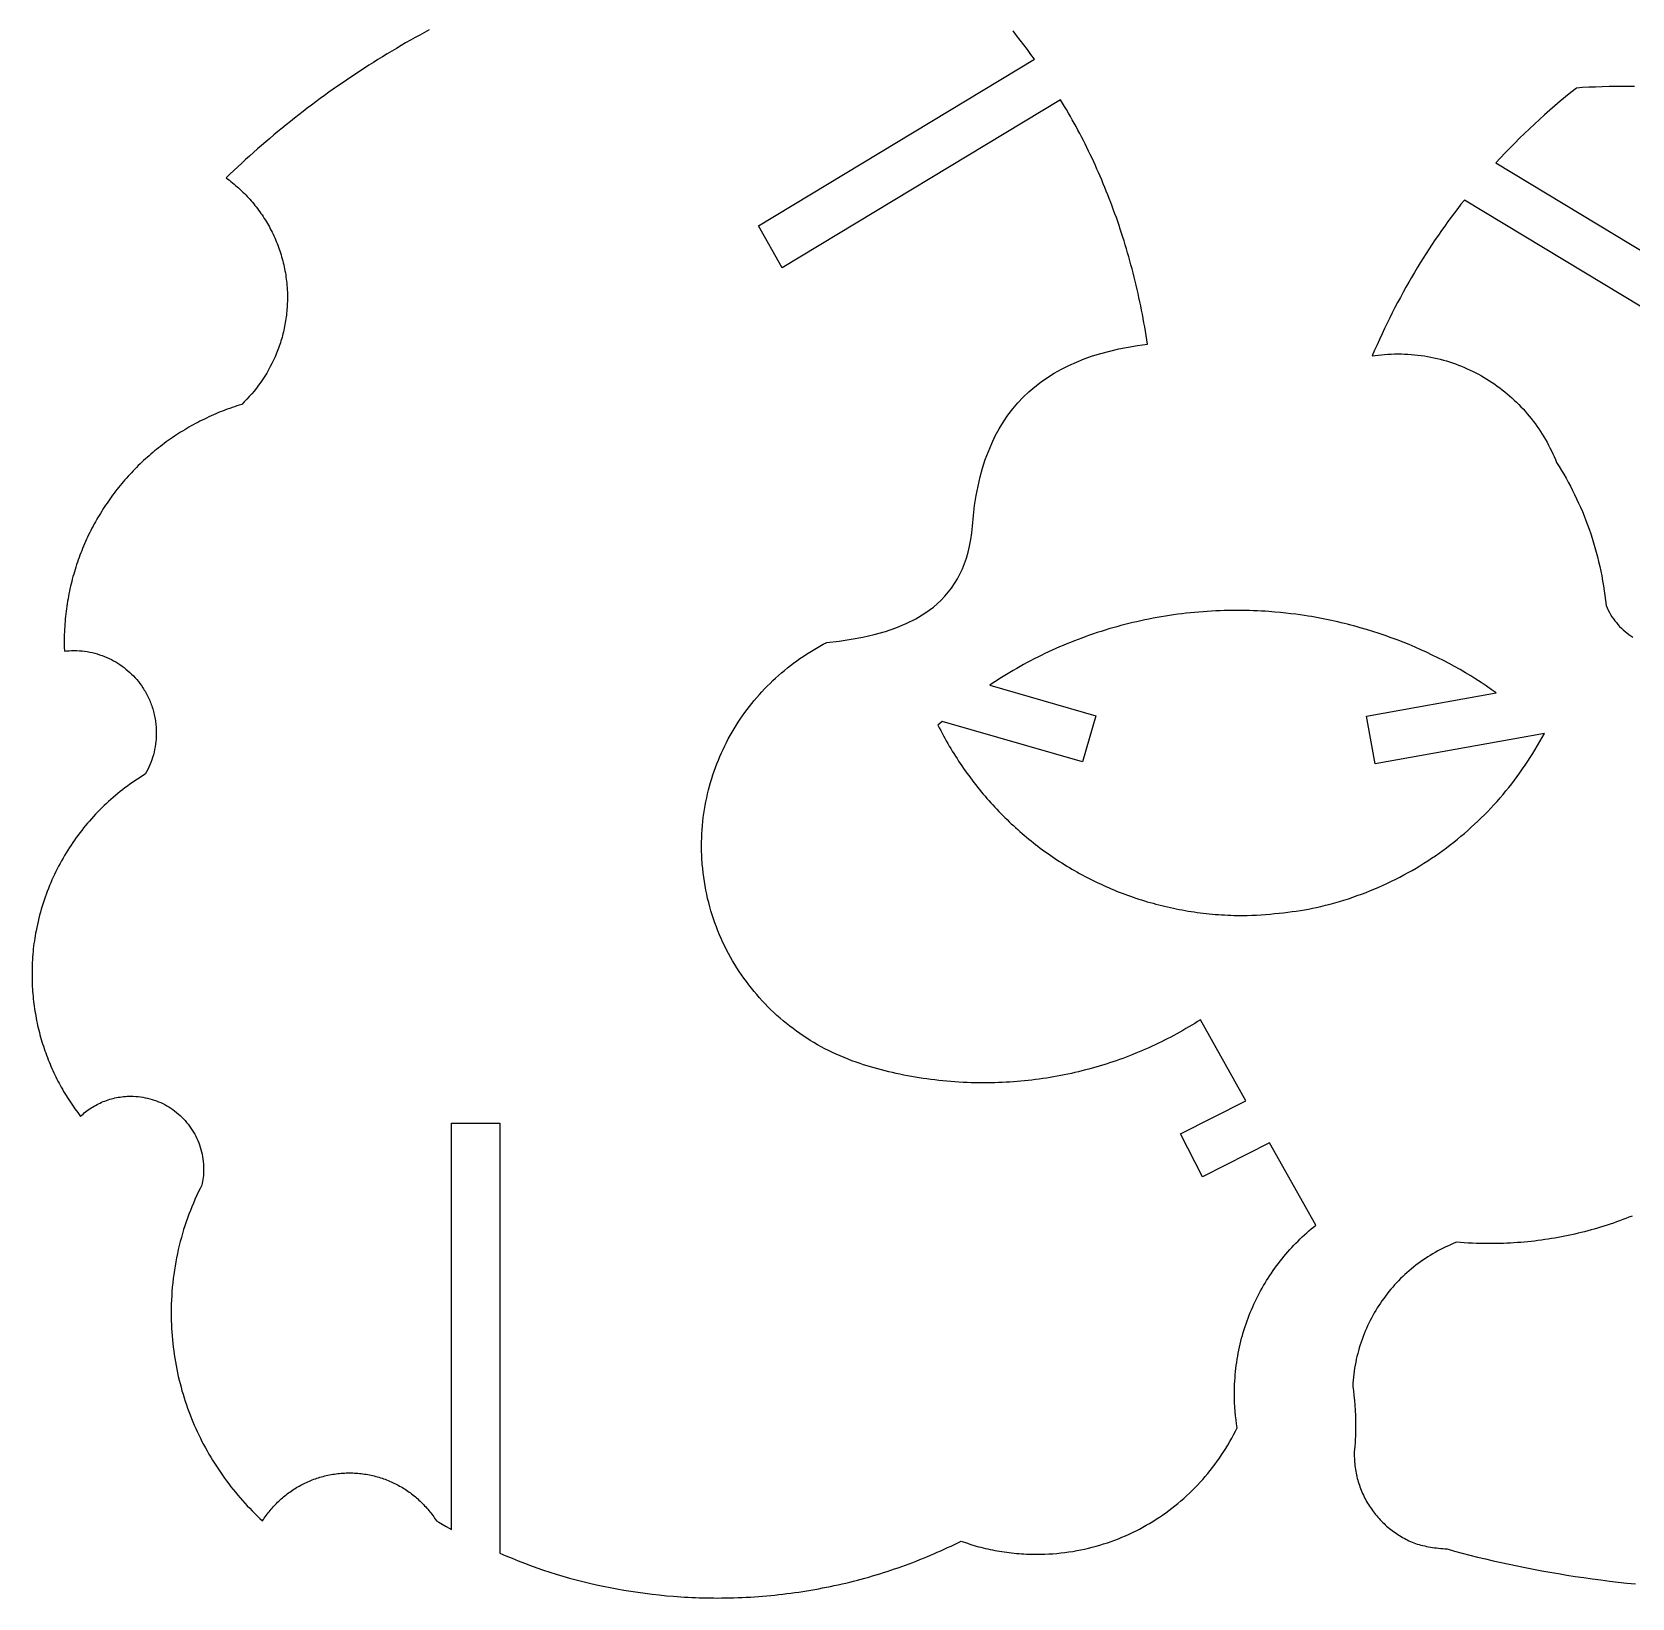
# Model space of a CAD drawing. Extents: x 296 to 476, y 465 to 753.
# Drawn here: x 295.6 to 346.6, y 596.6 to 646.5 of the extents above; entities that cross this region are included whole.
import ezdxf

# ---------------------------------------------------------------- set-up
doc = ezdxf.new("R2010")
doc.units = 0
doc.layers.add('Default_Layer', color=1, linetype='CONTINUOUS')

msp = doc.modelspace()

# ---------------------------------------------------------------- linework, layer by layer
at = {"layer": 'Default_Layer'}
for points in [[(308.296, 646.546), (308.145, 646.465), (307.994, 646.382), (307.844, 646.299), (307.694, 646.215), (307.545, 646.129), (307.397, 646.044), (307.249, 645.957), (307.101, 645.869), (306.955, 645.781), (306.808, 645.691), (306.663, 645.601), (306.517, 645.51), (306.373, 645.419), (306.229, 645.326), (306.085, 645.233), (305.943, 645.138), (305.8, 645.043), (305.659, 644.947), (305.518, 644.851), (305.377, 644.753), (305.238, 644.655), (305.098, 644.556), (304.96, 644.456), (304.822, 644.355), (304.684, 644.254), (304.548, 644.152), (304.412, 644.049), (304.276, 643.945), (304.141, 643.84), (304.007, 643.735), (303.873, 643.629), (303.741, 643.522), (303.608, 643.414), (303.477, 643.306), (303.346, 643.197), (303.215, 643.087), (303.086, 642.977), (302.957, 642.865), (302.828, 642.753), (302.701, 642.64), (302.573, 642.527), (302.447, 642.412), (302.321, 642.297), (302.196, 642.182), (302.072, 642.065), (301.949, 641.948), (301.826, 641.83), (301.877, 641.792), (301.928, 641.754), (301.978, 641.714), (302.028, 641.675), (302.078, 641.634), (302.126, 641.593), (302.174, 641.551), (302.222, 641.509), (302.269, 641.466), (302.315, 641.423), (302.361, 641.378), (302.406, 641.334), (302.451, 641.288), (302.494, 641.242), (302.538, 641.196), (302.58, 641.149), (302.622, 641.101), (302.664, 641.053), (302.705, 641.004), (302.745, 640.955), (302.784, 640.905), (302.823, 640.855), (302.861, 640.804), (302.898, 640.753), (302.935, 640.701), (302.971, 640.649), (303.006, 640.596), (303.041, 640.542), (303.075, 640.488), (303.108, 640.434), (303.141, 640.379), (303.172, 640.324), (303.203, 640.268), (303.234, 640.212), (303.263, 640.155), (303.292, 640.098), (303.32, 640.04), (303.347, 639.982), (303.374, 639.924), (303.4, 639.865), (303.424, 639.806), (303.449, 639.746), (303.472, 639.686), (303.494, 639.625), (303.516, 639.564), (303.537, 639.503), (303.557, 639.441), (303.577, 639.379), (303.595, 639.317), (303.613, 639.254), (303.629, 639.191), (303.645, 639.127), (303.66, 639.063), (303.674, 638.999), (303.688, 638.935), (303.7, 638.87), (303.712, 638.804), (303.723, 638.739), (303.732, 638.673), (303.741, 638.607), (303.749, 638.54), (303.756, 638.473), (303.762, 638.406), (303.768, 638.339), (303.772, 638.264), (303.776, 638.184), (303.778, 638.102), (303.779, 638.017), (303.778, 637.955), (303.777, 637.892), (303.775, 637.83), (303.772, 637.768), (303.769, 637.706), (303.764, 637.645), (303.759, 637.583), (303.753, 637.522), (303.746, 637.461), (303.739, 637.401), (303.73, 637.34), (303.721, 637.28), (303.711, 637.22), (303.701, 637.16), (303.689, 637.101), (303.677, 637.042), (303.665, 636.983), (303.651, 636.924), (303.637, 636.866), (303.622, 636.808), (303.606, 636.75), (303.59, 636.693), (303.572, 636.636), (303.555, 636.579), (303.536, 636.523), (303.517, 636.466), (303.497, 636.411), (303.476, 636.355), (303.455, 636.3), (303.433, 636.245), (303.387, 636.136), (303.338, 636.029), (303.287, 635.923), (303.234, 635.819), (303.177, 635.716), (303.119, 635.615), (303.057, 635.515), (302.994, 635.417), (302.928, 635.32), (302.86, 635.226), (302.789, 635.133), (302.717, 635.042), (302.642, 634.953), (302.565, 634.865), (302.486, 634.78), (302.404, 634.697), (302.321, 634.615), (302.244, 634.591), (302.167, 634.567), (302.091, 634.542), (302.015, 634.516), (301.939, 634.489), (301.864, 634.462), (301.789, 634.433), (301.714, 634.405), (301.64, 634.375), (301.566, 634.345), (301.493, 634.314), (301.42, 634.282), (301.347, 634.25), (301.275, 634.217), (301.203, 634.183), (301.132, 634.149), (301.061, 634.114), (300.99, 634.078), (300.92, 634.042), (300.85, 634.005), (300.781, 633.967), (300.712, 633.929), (300.643, 633.89), (300.575, 633.85), (300.508, 633.81), (300.441, 633.769), (300.374, 633.728), (300.308, 633.686), (300.242, 633.643), (300.176, 633.6), (300.112, 633.556), (300.047, 633.511), (299.983, 633.466), (299.92, 633.42), (299.857, 633.374), (299.794, 633.327), (299.732, 633.279), (299.671, 633.231), (299.61, 633.182), (299.549, 633.133), (299.489, 633.083), (299.43, 633.033), (299.371, 632.982), (299.312, 632.93), (299.254, 632.878), (299.197, 632.826), (299.14, 632.772), (299.084, 632.719), (299.028, 632.665), (298.973, 632.61), (298.918, 632.554), (298.864, 632.499), (298.81, 632.442), (298.757, 632.385), (298.705, 632.328), (298.653, 632.27), (298.601, 632.212), (298.55, 632.153), (298.5, 632.093), (298.451, 632.034), (298.402, 631.973), (298.353, 631.912), (298.305, 631.851), (298.258, 631.789), (298.211, 631.727), (298.165, 631.664), (298.12, 631.601), (298.075, 631.537), (298.031, 631.473), (297.987, 631.409), (297.944, 631.344), (297.902, 631.278), (297.861, 631.213), (297.819, 631.146), (297.779, 631.08), (297.739, 631.012), (297.7, 630.945), (297.662, 630.877), (297.624, 630.809), (297.587, 630.74), (297.551, 630.671), (297.515, 630.601), (297.48, 630.531), (297.445, 630.461), (297.412, 630.39), (297.379, 630.319), (297.346, 630.247), (297.315, 630.175), (297.284, 630.103), (297.253, 630.03), (297.224, 629.957), (297.195, 629.884), (297.167, 629.81), (297.14, 629.736), (297.113, 629.662), (297.087, 629.587), (297.062, 629.512), (297.037, 629.437), (297.014, 629.361), (296.991, 629.285), (296.969, 629.209), (296.947, 629.132), (296.926, 629.055), (296.906, 628.978), (296.887, 628.9), (296.869, 628.822), (296.851, 628.744), (296.834, 628.665), (296.818, 628.587), (296.803, 628.508), (296.789, 628.428), (296.775, 628.349), (296.762, 628.269), (296.75, 628.189), (296.739, 628.108), (296.728, 628.028), (296.718, 627.947), (296.71, 627.866), (296.702, 627.784), (296.694, 627.703), (296.688, 627.621), (296.683, 627.539), (296.678, 627.456), (296.674, 627.374), (296.671, 627.291), (296.669, 627.208), (296.668, 627.125), (296.667, 627.042), (296.668, 626.893), (296.672, 626.756), (296.744, 626.764), (296.821, 626.77), (296.9, 626.773), (296.981, 626.775), (297.067, 626.773), (297.151, 626.769), (297.235, 626.763), (297.318, 626.753), (297.4, 626.741), (297.481, 626.727), (297.562, 626.71), (297.641, 626.691), (297.72, 626.669), (297.797, 626.645), (297.874, 626.619), (297.949, 626.59), (298.024, 626.559), (298.097, 626.526), (298.169, 626.49), (298.24, 626.453), (298.309, 626.413), (298.377, 626.371), (298.444, 626.328), (298.509, 626.282), (298.573, 626.235), (298.636, 626.185), (298.697, 626.134), (298.756, 626.081), (298.814, 626.026), (298.87, 625.969), (298.925, 625.91), (298.978, 625.85), (299.029, 625.789), (299.078, 625.725), (299.125, 625.661), (299.171, 625.594), (299.196, 625.556), (299.22, 625.517), (299.244, 625.478), (299.267, 625.438), (299.289, 625.398), (299.311, 625.357), (299.332, 625.315), (299.352, 625.274), (299.372, 625.231), (299.391, 625.188), (299.409, 625.145), (299.426, 625.102), (299.443, 625.058), (299.459, 625.013), (299.474, 624.968), (299.488, 624.923), (299.501, 624.877), (299.514, 624.831), (299.526, 624.785), (299.537, 624.738), (299.547, 624.691), (299.557, 624.644), (299.565, 624.596), (299.573, 624.548), (299.58, 624.5), (299.586, 624.451), (299.591, 624.402), (299.595, 624.353), (299.598, 624.304), (299.6, 624.254), (299.602, 624.204), (299.602, 624.154), (299.602, 624.109), (299.601, 624.064), (299.599, 624.019), (299.596, 623.974), (299.593, 623.929), (299.589, 623.885), (299.578, 623.797), (299.565, 623.711), (299.549, 623.625), (299.53, 623.54), (299.509, 623.457), (299.485, 623.374), (299.458, 623.294), (299.429, 623.214), (299.398, 623.136), (299.364, 623.059), (299.328, 622.985), (299.29, 622.911), (299.249, 622.84), (299.166, 622.788), (299.083, 622.736), (299.001, 622.683), (298.92, 622.629), (298.84, 622.573), (298.76, 622.517), (298.681, 622.46), (298.603, 622.402), (298.526, 622.343), (298.45, 622.283), (298.374, 622.222), (298.3, 622.16), (298.226, 622.097), (298.153, 622.033), (298.081, 621.968), (298.01, 621.903), (297.939, 621.837), (297.87, 621.769), (297.801, 621.701), (297.733, 621.632), (297.667, 621.562), (297.601, 621.491), (297.536, 621.42), (297.472, 621.347), (297.409, 621.274), (297.347, 621.2), (297.286, 621.125), (297.225, 621.05), (297.166, 620.973), (297.108, 620.896), (297.051, 620.818), (296.995, 620.739), (296.939, 620.659), (296.885, 620.579), (296.832, 620.498), (296.78, 620.416), (296.729, 620.333), (296.679, 620.25), (296.63, 620.166), (296.582, 620.081), (296.535, 619.996), (296.489, 619.91), (296.444, 619.823), (296.401, 619.735), (296.358, 619.647), (296.317, 619.558), (296.276, 619.469), (296.237, 619.379), (296.199, 619.288), (296.162, 619.196), (296.127, 619.104), (296.092, 619.011), (296.059, 618.918), (296.026, 618.824), (295.995, 618.73), (295.966, 618.634), (295.937, 618.539), (295.909, 618.442), (295.883, 618.346), (295.858, 618.248), (295.835, 618.15), (295.812, 618.052), (295.791, 617.953), (295.771, 617.853), (295.756, 617.774), (295.742, 617.695), (295.728, 617.613), (295.716, 617.531), (295.704, 617.448), (295.694, 617.363), (295.684, 617.277), (295.675, 617.191), (295.668, 617.103), (295.661, 617.015), (295.655, 616.926), (295.65, 616.837), (295.646, 616.747), (295.644, 616.656), (295.642, 616.565), (295.642, 616.474), (295.642, 616.394), (295.643, 616.314), (295.645, 616.234), (295.648, 616.154), (295.652, 616.075), (295.657, 615.995), (295.662, 615.916), (295.668, 615.838), (295.676, 615.759), (295.683, 615.681), (295.692, 615.603), (295.702, 615.525), (295.712, 615.448), (295.723, 615.37), (295.735, 615.293), (295.748, 615.216), (295.761, 615.14), (295.775, 615.064), (295.79, 614.988), (295.806, 614.912), (295.822, 614.837), (295.84, 614.762), (295.858, 614.687), (295.876, 614.613), (295.896, 614.539), (295.916, 614.465), (295.937, 614.391), (295.959, 614.318), (295.981, 614.245), (296.004, 614.173), (296.028, 614.101), (296.053, 614.029), (296.078, 613.958), (296.104, 613.886), (296.131, 613.816), (296.158, 613.745), (296.186, 613.675), (296.215, 613.606), (296.245, 613.536), (296.275, 613.467), (296.305, 613.399), (296.337, 613.331), (296.369, 613.263), (296.402, 613.196), (296.435, 613.129), (296.469, 613.062), (296.504, 612.996), (296.539, 612.931), (296.575, 612.865), (296.612, 612.801), (296.649, 612.736), (296.687, 612.672), (296.725, 612.609), (296.764, 612.546), (296.804, 612.483), (296.844, 612.421), (296.885, 612.359), (296.927, 612.298), (297.011, 612.177), (297.098, 612.058), (297.188, 611.94), (297.227, 611.977), (297.267, 612.013), (297.308, 612.048), (297.35, 612.082), (297.393, 612.115), (297.436, 612.147), (297.481, 612.178), (297.526, 612.208), (297.571, 612.237), (297.618, 612.264), (297.665, 612.291), (297.713, 612.317), (297.761, 612.342), (297.811, 612.365), (297.86, 612.388), (297.911, 612.409), (297.962, 612.429), (298.014, 612.448), (298.066, 612.466), (298.119, 612.483), (298.172, 612.498), (298.226, 612.512), (298.28, 612.525), (298.335, 612.536), (298.39, 612.547), (298.446, 612.556), (298.502, 612.563), (298.558, 612.569), (298.615, 612.574), (298.673, 612.578), (298.73, 612.58), (298.788, 612.581), (298.867, 612.579), (298.945, 612.575), (299.022, 612.569), (299.098, 612.56), (299.174, 612.549), (299.249, 612.535), (299.322, 612.519), (299.395, 612.501), (299.466, 612.48), (299.537, 612.458), (299.606, 612.433), (299.674, 612.406), (299.741, 612.377), (299.806, 612.346), (299.87, 612.314), (299.933, 612.279), (299.998, 612.24), (300.062, 612.199), (300.125, 612.156), (300.186, 612.111), (300.246, 612.064), (300.304, 612.015), (300.36, 611.965), (300.415, 611.913), (300.468, 611.859), (300.519, 611.804), (300.568, 611.747), (300.616, 611.688), (300.661, 611.628), (300.705, 611.567), (300.747, 611.504), (300.786, 611.44), (300.824, 611.374), (300.859, 611.307), (300.893, 611.239), (300.924, 611.17), (300.952, 611.099), (300.979, 611.028), (301.003, 610.955), (301.025, 610.881), (301.044, 610.807), (301.061, 610.731), (301.076, 610.654), (301.088, 610.577), (301.097, 610.499), (301.104, 610.42), (301.108, 610.34), (301.109, 610.26), (301.108, 610.192), (301.105, 610.125), (301.101, 610.059), (301.094, 609.995), (301.086, 609.931), (301.077, 609.869), (301.065, 609.809), (301.053, 609.75), (300.996, 609.638), (300.94, 609.525), (300.886, 609.411), (300.834, 609.296), (300.783, 609.179), (300.734, 609.061), (300.686, 608.943), (300.64, 608.823), (300.595, 608.701), (300.553, 608.579), (300.512, 608.456), (300.472, 608.332), (300.435, 608.207), (300.399, 608.081), (300.365, 607.954), (300.333, 607.826), (300.302, 607.697), (300.274, 607.567), (300.247, 607.437), (300.222, 607.305), (300.199, 607.173), (300.178, 607.04), (300.158, 606.907), (300.141, 606.773), (300.126, 606.638), (300.112, 606.502), (300.101, 606.366), (300.092, 606.229), (300.084, 606.091), (300.079, 605.953), (300.076, 605.814), (300.075, 605.675), (300.076, 605.553), (300.078, 605.431), (300.082, 605.309), (300.088, 605.188), (300.095, 605.067), (300.104, 604.947), (300.114, 604.827), (300.126, 604.707), (300.14, 604.588), (300.155, 604.47), (300.172, 604.352), (300.19, 604.234), (300.21, 604.117), (300.231, 604), (300.253, 603.884), (300.278, 603.769), (300.303, 603.654), (300.33, 603.54), (300.359, 603.426), (300.389, 603.313), (300.42, 603.2), (300.453, 603.088), (300.488, 602.976), (300.523, 602.866), (300.56, 602.755), (300.599, 602.646), (300.639, 602.537), (300.68, 602.429), (300.722, 602.321), (300.766, 602.214), (300.812, 602.108), (300.858, 602.003), (300.906, 601.898), (300.955, 601.794), (301.006, 601.69), (301.057, 601.588), (301.11, 601.486), (301.165, 601.385), (301.22, 601.284), (301.277, 601.185), (301.335, 601.086), (301.394, 600.988), (301.455, 600.891), (301.516, 600.795), (301.579, 600.699), (301.643, 600.605), (301.708, 600.511), (301.775, 600.418), (301.842, 600.326), (301.911, 600.235), (301.98, 600.144), (302.051, 600.055), (302.123, 599.967), (302.196, 599.879), (302.271, 599.792), (302.346, 599.707), (302.422, 599.622), (302.499, 599.538), (302.578, 599.456), (302.657, 599.374), (302.738, 599.293), (302.819, 599.213), (302.902, 599.135), (302.985, 599.057), (303.013, 599.1), (303.042, 599.142), (303.071, 599.184), (303.101, 599.226), (303.131, 599.267), (303.162, 599.308), (303.194, 599.348), (303.226, 599.387), (303.259, 599.426), (303.292, 599.465), (303.326, 599.503), (303.361, 599.54), (303.396, 599.577), (303.431, 599.614), (303.467, 599.649), (303.504, 599.685), (303.541, 599.719), (303.579, 599.753), (303.617, 599.787), (303.655, 599.82), (303.695, 599.852), (303.734, 599.884), (303.774, 599.915), (303.815, 599.945), (303.856, 599.975), (303.898, 600.004), (303.94, 600.033), (303.982, 600.061), (304.025, 600.088), (304.068, 600.115), (304.112, 600.141), (304.156, 600.166), (304.201, 600.191), (304.246, 600.214), (304.291, 600.238), (304.337, 600.26), (304.383, 600.282), (304.43, 600.303), (304.477, 600.324), (304.524, 600.343), (304.572, 600.362), (304.62, 600.381), (304.669, 600.398), (304.717, 600.415), (304.767, 600.431), (304.816, 600.446), (304.866, 600.46), (304.916, 600.474), (304.966, 600.487), (305.017, 600.499), (305.068, 600.511), (305.119, 600.521), (305.171, 600.531), (305.223, 600.54), (305.275, 600.548), (305.327, 600.555), (305.38, 600.562), (305.433, 600.567), (305.486, 600.572), (305.539, 600.576), (305.593, 600.579), (305.647, 600.581), (305.701, 600.582), (305.755, 600.583), (305.809, 600.582), (305.863, 600.581), (305.917, 600.579), (305.971, 600.576), (306.024, 600.572), (306.078, 600.567), (306.13, 600.562), (306.183, 600.555), (306.235, 600.548), (306.288, 600.54), (306.339, 600.531), (306.391, 600.521), (306.442, 600.511), (306.493, 600.499), (306.544, 600.487), (306.594, 600.474), (306.645, 600.46), (306.694, 600.446), (306.744, 600.431), (306.793, 600.415), (306.842, 600.398), (306.89, 600.381), (306.938, 600.362), (306.986, 600.343), (307.033, 600.324), (307.08, 600.303), (307.127, 600.282), (307.173, 600.26), (307.219, 600.238), (307.264, 600.214), (307.309, 600.191), (307.354, 600.166), (307.398, 600.141), (307.442, 600.115), (307.485, 600.088), (307.528, 600.061), (307.571, 600.033), (307.613, 600.004), (307.654, 599.975), (307.695, 599.945), (307.736, 599.915), (307.776, 599.884), (307.816, 599.852), (307.855, 599.82), (307.894, 599.787), (307.932, 599.753), (307.969, 599.719), (308.006, 599.685), (308.043, 599.649), (308.079, 599.614), (308.115, 599.577), (308.15, 599.54), (308.184, 599.503), (308.218, 599.465), (308.251, 599.426), (308.284, 599.387), (308.316, 599.348), (308.348, 599.308), (308.379, 599.267), (308.409, 599.226), (308.439, 599.184), (308.469, 599.142), (308.497, 599.1), (308.525, 599.057), (308.599, 599.011), (308.703, 598.95), (308.84, 598.873), (309.01, 598.779), (309.01, 611.728), (310.546, 611.728), (310.546, 598.027), (310.738, 597.944), (310.933, 597.863), (311.129, 597.784), (311.327, 597.707), (311.527, 597.632), (311.729, 597.56), (311.933, 597.491), (312.138, 597.423), (312.345, 597.359), (312.554, 597.296), (312.764, 597.236), (312.976, 597.179), (313.189, 597.124), (313.404, 597.072), (313.62, 597.022), (313.837, 596.975), (314.056, 596.931), (314.276, 596.889), (314.498, 596.85), (314.721, 596.813), (314.945, 596.78), (315.17, 596.749), (315.396, 596.721), (315.623, 596.696), (315.852, 596.673), (316.081, 596.654), (316.311, 596.637), (316.427, 596.63), (316.542, 596.624), (316.658, 596.618), (316.774, 596.613), (316.891, 596.609), (317.007, 596.606), (317.124, 596.603), (317.241, 596.601), (317.358, 596.6), (317.475, 596.599), (317.608, 596.6), (317.74, 596.601), (317.872, 596.604), (318.004, 596.607), (318.135, 596.612), (318.266, 596.617), (318.397, 596.623), (318.528, 596.63), (318.658, 596.639), (318.789, 596.648), (318.918, 596.658), (319.048, 596.669), (319.177, 596.681), (319.306, 596.694), (319.435, 596.707), (319.563, 596.722), (319.691, 596.738), (319.819, 596.754), (319.946, 596.771), (320.073, 596.79), (320.2, 596.809), (320.326, 596.829), (320.452, 596.85), (320.578, 596.872), (320.703, 596.894), (320.828, 596.918), (320.952, 596.942), (321.076, 596.968), (321.2, 596.994), (321.323, 597.021), (321.446, 597.049), (321.569, 597.077), (321.691, 597.107), (321.812, 597.137), (321.934, 597.168), (322.054, 597.2), (322.175, 597.233), (322.295, 597.267), (322.414, 597.301), (322.533, 597.336), (322.652, 597.372), (322.77, 597.409), (322.887, 597.447), (323.005, 597.485), (323.121, 597.525), (323.238, 597.565), (323.353, 597.605), (323.468, 597.647), (323.583, 597.689), (323.697, 597.732), (323.811, 597.776), (323.924, 597.821), (324.037, 597.866), (324.149, 597.912), (324.26, 597.959), (324.371, 598.006), (324.482, 598.055), (324.592, 598.104), (324.701, 598.153), (324.81, 598.204), (324.918, 598.255), (325.026, 598.307), (325.133, 598.359), (325.239, 598.413), (325.307, 598.388), (325.375, 598.364), (325.443, 598.341), (325.513, 598.318), (325.582, 598.296), (325.653, 598.275), (325.724, 598.254), (325.796, 598.234), (325.868, 598.215), (325.94, 598.197), (326.014, 598.179), (326.087, 598.162), (326.162, 598.146), (326.236, 598.13), (326.311, 598.116), (326.387, 598.102), (326.463, 598.089), (326.539, 598.077), (326.616, 598.065), (326.693, 598.054), (326.771, 598.044), (326.849, 598.035), (326.927, 598.027), (327.006, 598.02), (327.085, 598.013), (327.164, 598.007), (327.243, 598.003), (327.323, 597.999), (327.403, 597.995), (327.484, 597.993), (327.564, 597.992), (327.645, 597.991), (327.776, 597.993), (327.907, 597.996), (328.036, 598.002), (328.166, 598.01), (328.294, 598.021), (328.422, 598.034), (328.549, 598.049), (328.676, 598.066), (328.802, 598.085), (328.927, 598.107), (329.051, 598.131), (329.175, 598.157), (329.298, 598.186), (329.42, 598.216), (329.541, 598.248), (329.661, 598.283), (329.78, 598.32), (329.899, 598.358), (330.017, 598.399), (330.133, 598.442), (330.249, 598.487), (330.364, 598.533), (330.477, 598.582), (330.59, 598.633), (330.702, 598.685), (330.812, 598.74), (330.922, 598.796), (331.03, 598.854), (331.138, 598.914), (331.244, 598.976), (331.349, 599.039), (331.453, 599.105), (331.555, 599.172), (331.657, 599.241), (331.757, 599.312), (331.856, 599.384), (331.953, 599.458), (332.05, 599.533), (332.145, 599.611), (332.239, 599.69), (332.331, 599.77), (332.422, 599.852), (332.511, 599.936), (332.6, 600.021), (332.686, 600.108), (332.772, 600.196), (332.855, 600.286), (332.938, 600.377), (333.019, 600.47), (333.098, 600.564), (333.175, 600.659), (333.252, 600.756), (333.326, 600.854), (333.399, 600.954), (333.47, 601.055), (333.54, 601.157), (333.608, 601.261), (333.674, 601.366), (333.738, 601.472), (333.801, 601.579), (333.862, 601.687), (333.921, 601.797), (333.979, 601.908), (334.034, 602.02), (334.015, 602.145), (333.998, 602.274), (333.983, 602.406), (333.97, 602.542), (333.961, 602.68), (333.954, 602.821), (333.949, 602.963), (333.948, 603.106), (333.949, 603.208), (333.951, 603.309), (333.954, 603.41), (333.959, 603.51), (333.966, 603.61), (333.974, 603.71), (333.983, 603.809), (333.994, 603.908), (334.006, 604.006), (334.02, 604.104), (334.035, 604.202), (334.051, 604.299), (334.069, 604.395), (334.088, 604.491), (334.108, 604.587), (334.13, 604.682), (334.153, 604.777), (334.177, 604.871), (334.203, 604.964), (334.23, 605.057), (334.258, 605.15), (334.287, 605.242), (334.318, 605.333), (334.35, 605.424), (334.383, 605.514), (334.418, 605.604), (334.453, 605.693), (334.49, 605.781), (334.528, 605.869), (334.567, 605.956), (334.608, 606.043), (334.65, 606.129), (334.692, 606.214), (334.736, 606.298), (334.781, 606.382), (334.827, 606.466), (334.875, 606.548), (334.923, 606.63), (334.973, 606.711), (335.023, 606.791), (335.075, 606.871), (335.128, 606.95), (335.182, 607.028), (335.237, 607.105), (335.292, 607.182), (335.349, 607.257), (335.407, 607.332), (335.466, 607.406), (335.526, 607.48), (335.587, 607.552), (335.649, 607.624), (335.712, 607.695), (335.776, 607.765), (335.841, 607.834), (335.907, 607.902), (335.974, 607.969), (336.042, 608.036), (336.11, 608.101), (336.18, 608.166), (336.25, 608.229), (336.321, 608.292), (336.394, 608.354), (336.467, 608.415), (336.541, 608.474), (335.068, 611.098), (332.928, 610.011), (332.928, 610.011), (332.233, 611.381), (334.315, 612.438), (332.866, 615.019), (332.774, 614.96), (332.682, 614.902), (332.588, 614.845), (332.495, 614.789), (332.4, 614.733), (332.305, 614.678), (332.209, 614.624), (332.113, 614.57), (332.016, 614.518), (331.919, 614.466), (331.821, 614.415), (331.722, 614.365), (331.623, 614.315), (331.523, 614.267), (331.423, 614.219), (331.322, 614.172), (331.221, 614.126), (331.119, 614.081), (331.016, 614.036), (330.913, 613.993), (330.81, 613.95), (330.706, 613.908), (330.601, 613.868), (330.496, 613.828), (330.391, 613.788), (330.285, 613.75), (330.178, 613.713), (330.071, 613.676), (329.964, 613.641), (329.856, 613.606), (329.748, 613.572), (329.639, 613.539), (329.53, 613.507), (329.42, 613.476), (329.31, 613.446), (329.2, 613.417), (329.089, 613.389), (328.977, 613.362), (328.866, 613.336), (328.753, 613.31), (328.641, 613.286), (328.528, 613.263), (328.415, 613.24), (328.301, 613.219), (328.187, 613.199), (328.072, 613.179), (327.957, 613.161), (327.842, 613.143), (327.727, 613.127), (327.611, 613.112), (327.495, 613.097), (327.378, 613.084), (327.261, 613.072), (327.144, 613.06), (327.026, 613.05), (326.909, 613.041), (326.79, 613.033), (326.672, 613.026), (326.553, 613.02), (326.434, 613.015), (326.315, 613.011), (326.195, 613.009), (326.075, 613.007), (325.955, 613.006), (325.824, 613.007), (325.692, 613.009), (325.562, 613.012), (325.431, 613.017), (325.301, 613.023), (325.171, 613.03), (325.042, 613.038), (324.913, 613.048), (324.785, 613.058), (324.657, 613.071), (324.53, 613.084), (324.403, 613.098), (324.277, 613.114), (324.151, 613.131), (324.026, 613.149), (323.902, 613.168), (323.779, 613.188), (323.656, 613.21), (323.534, 613.232), (323.412, 613.256), (323.292, 613.28), (323.172, 613.306), (323.053, 613.333), (322.934, 613.361), (322.817, 613.39), (322.701, 613.42), (322.585, 613.451), (322.47, 613.484), (322.357, 613.517), (322.244, 613.551), (322.132, 613.586), (322.022, 613.622), (321.892, 613.666), (321.764, 613.712), (321.637, 613.76), (321.511, 613.811), (321.386, 613.863), (321.263, 613.918), (321.141, 613.975), (321.02, 614.034), (320.9, 614.095), (320.782, 614.158), (320.665, 614.223), (320.549, 614.29), (320.435, 614.36), (320.322, 614.431), (320.211, 614.504), (320.101, 614.579), (319.992, 614.656), (319.885, 614.734), (319.78, 614.815), (319.676, 614.897), (319.574, 614.982), (319.473, 615.068), (319.374, 615.155), (319.277, 615.245), (319.181, 615.336), (319.087, 615.429), (318.994, 615.523), (318.904, 615.62), (318.815, 615.717), (318.728, 615.817), (318.643, 615.918), (318.559, 616.02), (318.478, 616.124), (318.398, 616.23), (318.32, 616.337), (318.244, 616.445), (318.17, 616.555), (318.099, 616.666), (318.029, 616.779), (317.961, 616.893), (317.895, 617.008), (317.831, 617.125), (317.769, 617.242), (317.709, 617.362), (317.652, 617.482), (317.597, 617.604), (317.543, 617.726), (317.492, 617.85), (317.444, 617.976), (317.397, 618.102), (317.353, 618.229), (317.311, 618.358), (317.271, 618.487), (317.234, 618.618), (317.199, 618.749), (317.166, 618.882), (317.136, 619.015), (317.108, 619.149), (317.083, 619.285), (317.06, 619.421), (317.04, 619.558), (317.022, 619.696), (317.007, 619.835), (316.994, 619.974), (316.989, 620.04), (316.985, 620.108), (316.977, 620.249), (316.973, 620.397), (316.972, 620.472), (316.972, 620.547), (316.973, 620.679), (316.976, 620.81), (316.982, 620.941), (316.99, 621.071), (317.001, 621.201), (317.013, 621.329), (317.028, 621.458), (317.045, 621.585), (317.064, 621.712), (317.086, 621.838), (317.11, 621.963), (317.135, 622.088), (317.163, 622.212), (317.193, 622.335), (317.225, 622.457), (317.259, 622.578), (317.296, 622.698), (317.334, 622.818), (317.374, 622.937), (317.416, 623.055), (317.461, 623.171), (317.507, 623.287), (317.555, 623.402), (317.605, 623.516), (317.657, 623.629), (317.711, 623.741), (317.766, 623.852), (317.824, 623.961), (317.883, 624.07), (317.944, 624.178), (318.007, 624.284), (318.072, 624.389), (318.138, 624.493), (318.206, 624.596), (318.276, 624.698), (318.348, 624.799), (318.421, 624.898), (318.496, 624.996), (318.572, 625.093), (318.651, 625.188), (318.73, 625.282), (318.812, 625.375), (318.894, 625.466), (318.979, 625.556), (319.065, 625.645), (319.152, 625.732), (319.241, 625.818), (319.331, 625.902), (319.423, 625.985), (319.517, 626.066), (319.611, 626.146), (319.707, 626.224), (319.805, 626.301), (319.903, 626.376), (320.004, 626.45), (320.105, 626.522), (320.208, 626.592), (320.312, 626.661), (320.417, 626.728), (320.523, 626.793), (320.631, 626.856), (320.74, 626.918), (320.85, 626.978), (320.961, 627.037), (321.351, 627.08), (321.734, 627.135), (322.108, 627.203), (322.473, 627.285), (322.826, 627.384), (323.165, 627.499), (323.49, 627.633), (323.798, 627.787), (324.088, 627.962), (324.357, 628.161), (324.606, 628.383), (324.721, 628.504), (324.831, 628.632), (324.934, 628.766), (325.031, 628.907), (325.121, 629.056), (325.204, 629.211), (325.28, 629.375), (325.35, 629.546), (325.411, 629.724), (325.465, 629.911), (325.511, 630.106), (325.549, 630.309), (325.578, 630.521), (325.599, 630.742), (325.63, 631.077), (325.669, 631.401), (325.719, 631.714), (325.778, 632.017), (325.846, 632.308), (325.924, 632.59), (326.011, 632.86), (326.108, 633.121), (326.214, 633.371), (326.33, 633.611), (326.455, 633.841), (326.589, 634.061), (326.732, 634.271), (326.885, 634.472), (327.047, 634.663), (327.218, 634.844), (327.398, 635.016), (327.587, 635.179), (327.786, 635.333), (327.993, 635.477), (328.209, 635.612), (328.435, 635.739), (328.669, 635.857), (328.912, 635.966), (329.164, 636.066), (329.425, 636.158), (329.695, 636.242), (329.973, 636.317), (330.261, 636.384), (330.557, 636.443), (330.861, 636.494), (331.175, 636.537), (331.154, 636.674), (331.133, 636.811), (331.111, 636.946), (331.088, 637.082), (331.064, 637.217), (331.039, 637.351), (331.014, 637.486), (330.988, 637.619), (330.961, 637.752), (330.934, 637.885), (330.905, 638.017), (330.876, 638.149), (330.846, 638.281), (330.816, 638.412), (330.785, 638.542), (330.752, 638.672), (330.72, 638.802), (330.686, 638.931), (330.652, 639.059), (330.617, 639.187), (330.581, 639.315), (330.545, 639.442), (330.508, 639.569), (330.47, 639.695), (330.431, 639.821), (330.392, 639.946), (330.352, 640.071), (330.311, 640.195), (330.27, 640.318), (330.228, 640.442), (330.185, 640.564), (330.141, 640.687), (330.097, 640.808), (330.052, 640.93), (330.007, 641.05), (329.961, 641.171), (329.914, 641.29), (329.866, 641.41), (329.818, 641.528), (329.769, 641.646), (329.72, 641.764), (329.67, 641.881), (329.619, 641.998), (329.568, 642.114), (329.516, 642.229), (329.463, 642.344), (329.41, 642.459), (329.356, 642.573), (329.301, 642.686), (329.246, 642.799), (329.19, 642.911), (329.134, 643.023), (329.077, 643.134), (329.019, 643.245), (328.961, 643.355), (328.902, 643.465), (328.843, 643.574), (328.783, 643.682), (328.722, 643.79), (328.661, 643.897), (328.599, 644.004), (328.537, 644.11), (328.474, 644.216), (328.41, 644.321), (319.543, 638.966), (318.79, 640.306), (327.573, 645.61), (327.462, 645.765), (327.351, 645.918), (327.238, 646.07), (327.124, 646.221), (327.009, 646.37), (326.894, 646.519)], [(346.695, 644.747), (346.549, 644.747), (346.324, 644.746), (346.101, 644.744), (345.88, 644.739), (345.662, 644.733), (345.449, 644.725), (345.24, 644.716), (345.038, 644.705), (344.843, 644.692), (344.668, 644.552), (344.495, 644.411), (344.324, 644.27), (344.156, 644.127), (343.99, 643.983), (343.825, 643.838), (343.663, 643.691), (343.503, 643.544), (343.344, 643.395), (343.187, 643.245), (343.032, 643.093), (342.879, 642.94), (342.726, 642.785), (342.576, 642.628), (342.426, 642.47), (342.278, 642.31), (350.903, 637.102)], [(350.109, 635.787), (341.271, 641.125), (341.164, 640.99), (341.059, 640.853), (340.954, 640.716), (340.85, 640.578), (340.748, 640.438), (340.646, 640.297), (340.545, 640.155), (340.445, 640.011), (340.346, 639.866), (340.248, 639.72), (340.151, 639.573), (340.055, 639.424), (339.96, 639.274), (339.866, 639.123), (339.773, 638.971), (339.68, 638.817), (339.589, 638.661), (339.499, 638.505), (339.409, 638.347), (339.321, 638.187), (339.234, 638.026), (339.147, 637.864), (339.062, 637.7), (338.977, 637.535), (338.894, 637.369), (338.812, 637.201), (338.73, 637.031), (338.65, 636.86), (338.57, 636.688), (338.492, 636.514), (338.414, 636.339), (338.338, 636.162), (338.432, 636.176), (338.529, 636.188), (338.629, 636.199), (338.731, 636.208), (338.836, 636.215), (338.942, 636.22), (339.049, 636.223), (339.157, 636.224), (339.264, 636.223), (339.37, 636.22), (339.476, 636.215), (339.582, 636.208), (339.687, 636.198), (339.791, 636.187), (339.895, 636.174), (339.998, 636.159), (340.1, 636.142), (340.202, 636.123), (340.303, 636.102), (340.404, 636.08), (340.504, 636.055), (340.603, 636.029), (340.701, 636), (340.798, 635.97), (340.895, 635.938), (340.991, 635.905), (341.086, 635.87), (341.18, 635.833), (341.274, 635.794), (341.366, 635.753), (341.458, 635.711), (341.549, 635.667), (341.638, 635.622), (341.727, 635.575), (341.815, 635.526), (341.902, 635.476), (341.988, 635.424), (342.073, 635.371), (342.156, 635.316), (342.239, 635.259), (342.321, 635.201), (342.401, 635.142), (342.48, 635.081), (342.559, 635.019), (342.636, 634.955), (342.712, 634.89), (342.786, 634.823), (342.86, 634.755), (342.932, 634.686), (343.003, 634.615), (343.073, 634.543), (343.141, 634.47), (343.208, 634.396), (343.274, 634.32), (343.339, 634.243), (343.402, 634.165), (343.463, 634.086), (343.524, 634.005), (343.583, 633.923), (343.64, 633.84), (343.696, 633.756), (343.75, 633.671), (343.803, 633.585), (343.855, 633.497), (343.905, 633.409), (343.953, 633.32), (344, 633.229), (344.045, 633.138), (344.089, 633.045), (344.131, 632.952), (344.171, 632.857), (344.21, 632.762), (344.288, 632.64), (344.364, 632.516), (344.438, 632.391), (344.511, 632.264), (344.582, 632.136), (344.652, 632.007), (344.719, 631.876), (344.785, 631.744), (344.849, 631.61), (344.912, 631.475), (344.972, 631.339), (345.031, 631.202), (345.088, 631.063), (345.143, 630.923), (345.196, 630.782), (345.247, 630.639), (345.296, 630.495), (345.343, 630.351), (345.388, 630.204), (345.432, 630.057), (345.473, 629.909), (345.512, 629.759), (345.549, 629.609), (345.584, 629.457), (345.617, 629.305), (345.648, 629.151), (345.676, 628.996), (345.703, 628.84), (345.727, 628.683), (345.749, 628.525), (345.769, 628.366), (345.786, 628.207), (345.819, 628.133), (345.854, 628.061), (345.892, 627.991), (345.932, 627.922), (345.974, 627.855), (346.019, 627.79), (346.066, 627.726), (346.115, 627.665), (346.166, 627.605), (346.219, 627.547), (346.274, 627.491), (346.331, 627.437), (346.39, 627.385), (346.451, 627.336), (346.513, 627.288), (346.578, 627.243), (346.643, 627.2)], [(346.613, 608.766), (346.515, 608.727), (346.417, 608.688), (346.318, 608.651), (346.218, 608.614), (346.119, 608.578), (346.019, 608.543), (345.918, 608.509), (345.817, 608.476), (345.716, 608.443), (345.614, 608.412), (345.512, 608.381), (345.41, 608.351), (345.307, 608.322), (345.204, 608.294), (345.1, 608.267), (344.996, 608.241), (344.892, 608.216), (344.788, 608.191), (344.683, 608.168), (344.577, 608.145), (344.472, 608.123), (344.366, 608.103), (344.26, 608.083), (344.153, 608.064), (344.046, 608.046), (343.939, 608.029), (343.832, 608.013), (343.724, 607.998), (343.616, 607.983), (343.507, 607.97), (343.399, 607.958), (343.29, 607.947), (343.18, 607.936), (343.071, 607.927), (342.961, 607.918), (342.851, 607.911), (342.741, 607.904), (342.63, 607.899), (342.519, 607.894), (342.408, 607.891), (342.297, 607.888), (342.185, 607.887), (342.073, 607.886), (341.935, 607.887), (341.798, 607.889), (341.662, 607.893), (341.528, 607.898), (341.397, 607.905), (341.269, 607.912), (341.145, 607.921), (341.025, 607.932), (340.937, 607.896), (340.85, 607.859), (340.764, 607.821), (340.678, 607.781), (340.594, 607.74), (340.511, 607.697), (340.428, 607.653), (340.346, 607.608), (340.265, 607.561), (340.186, 607.513), (340.107, 607.463), (340.029, 607.413), (339.952, 607.361), (339.876, 607.307), (339.801, 607.252), (339.728, 607.196), (339.655, 607.139), (339.583, 607.081), (339.513, 607.021), (339.443, 606.96), (339.375, 606.898), (339.308, 606.835), (339.242, 606.771), (339.177, 606.706), (339.113, 606.639), (339.051, 606.571), (338.99, 606.503), (338.929, 606.433), (338.871, 606.362), (338.813, 606.29), (338.757, 606.217), (338.702, 606.143), (338.648, 606.068), (338.596, 605.992), (338.545, 605.915), (338.495, 605.838), (338.447, 605.759), (338.4, 605.679), (338.355, 605.599), (338.311, 605.517), (338.268, 605.435), (338.227, 605.352), (338.187, 605.268), (338.149, 605.183), (338.112, 605.098), (338.077, 605.011), (338.043, 604.924), (338.011, 604.836), (337.98, 604.747), (337.951, 604.658), (337.924, 604.568), (337.898, 604.477), (337.873, 604.386), (337.851, 604.294), (337.83, 604.201), (337.81, 604.108), (337.793, 604.014), (337.777, 603.919), (337.763, 603.824), (337.75, 603.728), (337.739, 603.632), (337.73, 603.535), (337.723, 603.438), (337.717, 603.34), (337.737, 603.196), (337.755, 603.046), (337.769, 602.893), (337.782, 602.736), (337.792, 602.576), (337.799, 602.413), (337.803, 602.249), (337.805, 602.083), (337.804, 601.972), (337.802, 601.861), (337.799, 601.752), (337.794, 601.645), (337.789, 601.539), (337.782, 601.436), (337.774, 601.336), (337.765, 601.239), (337.765, 601.167), (337.765, 601.106), (337.767, 601.047), (337.77, 600.987), (337.774, 600.928), (337.779, 600.869), (337.785, 600.81), (337.793, 600.752), (337.801, 600.694), (337.811, 600.636), (337.822, 600.579), (337.833, 600.522), (337.846, 600.465), (337.86, 600.409), (337.875, 600.354), (337.891, 600.298), (337.908, 600.244), (337.926, 600.189), (337.945, 600.135), (337.965, 600.082), (337.986, 600.029), (338.007, 599.976), (338.03, 599.924), (338.054, 599.873), (338.079, 599.822), (338.104, 599.772), (338.131, 599.722), (338.159, 599.672), (338.187, 599.624), (338.216, 599.575), (338.246, 599.528), (338.277, 599.481), (338.309, 599.434), (338.342, 599.389), (338.375, 599.343), (338.41, 599.299), (338.445, 599.255), (338.481, 599.212), (338.518, 599.169), (338.555, 599.127), (338.593, 599.086), (338.632, 599.045), (338.672, 599.006), (338.713, 598.967), (338.754, 598.928), (338.796, 598.891), (338.839, 598.854), (338.882, 598.818), (338.926, 598.782), (338.971, 598.748), (339.017, 598.714), (339.063, 598.681), (339.11, 598.649), (339.157, 598.618), (339.205, 598.587), (339.254, 598.558), (339.303, 598.529), (339.353, 598.501), (339.403, 598.474), (339.454, 598.448), (339.506, 598.423), (339.558, 598.398), (339.61, 598.375), (339.664, 598.353), (339.717, 598.331), (339.773, 598.315), (339.831, 598.299), (339.889, 598.284), (339.948, 598.269), (340.008, 598.256), (340.069, 598.243), (340.131, 598.231), (340.194, 598.22), (340.257, 598.21), (340.321, 598.2), (340.386, 598.192), (340.452, 598.184), (340.519, 598.177), (340.586, 598.171), (340.653, 598.166), (340.721, 598.162), (340.961, 598.096), (341.203, 598.031), (341.447, 597.967), (341.693, 597.905), (341.941, 597.844), (342.192, 597.786), (342.444, 597.728), (342.699, 597.673), (342.955, 597.619), (343.214, 597.567), (343.474, 597.516), (343.736, 597.467), (344, 597.42), (344.266, 597.375), (344.533, 597.331), (344.802, 597.289), (345.073, 597.249), (345.345, 597.211), (345.619, 597.174), (345.894, 597.14), (346.171, 597.107), (346.449, 597.076), (346.728, 597.047)]]:
    msp.add_lwpolyline(points, dxfattribs=at)
msp.add_lwpolyline([(338.155, 624.683), (342.29, 625.425), (342.13, 625.537), (341.969, 625.648), (341.805, 625.756), (341.64, 625.863), (341.473, 625.967), (341.304, 626.069), (341.133, 626.169), (340.96, 626.267), (340.786, 626.362), (340.609, 626.455), (340.431, 626.546), (340.251, 626.634), (340.069, 626.72), (339.886, 626.804), (339.701, 626.885), (339.514, 626.964), (339.325, 627.041), (339.134, 627.114), (338.942, 627.186), (338.749, 627.255), (338.553, 627.321), (338.356, 627.385), (338.158, 627.446), (337.957, 627.504), (337.857, 627.533), (337.755, 627.56), (337.654, 627.587), (337.552, 627.613), (337.45, 627.639), (337.347, 627.664), (337.244, 627.688), (337.14, 627.712), (337.037, 627.734), (336.932, 627.757), (336.828, 627.778), (336.723, 627.799), (336.617, 627.819), (336.512, 627.838), (336.405, 627.857), (336.299, 627.875), (336.177, 627.893), (336.044, 627.912), (335.901, 627.93), (335.747, 627.949), (335.584, 627.967), (335.411, 627.985), (335.229, 628.003), (335.038, 628.02), (334.924, 628.028), (334.805, 628.035), (334.683, 628.041), (334.557, 628.046), (334.43, 628.05), (334.3, 628.053), (334.169, 628.054), (334.037, 628.055), (333.899, 628.054), (333.762, 628.052), (333.625, 628.049), (333.489, 628.045), (333.353, 628.039), (333.217, 628.032), (333.081, 628.024), (332.946, 628.014), (332.811, 628.003), (332.677, 627.991), (332.543, 627.978), (332.409, 627.963), (332.276, 627.948), (332.143, 627.931), (332.01, 627.913), (331.878, 627.893), (331.747, 627.873), (331.615, 627.851), (331.485, 627.828), (331.354, 627.804), (331.224, 627.779), (331.095, 627.752), (330.966, 627.725), (330.837, 627.696), (330.709, 627.666), (330.581, 627.635), (330.454, 627.603), (330.328, 627.569), (330.202, 627.535), (330.076, 627.5), (329.951, 627.463), (329.826, 627.425), (329.702, 627.387), (329.578, 627.347), (329.455, 627.306), (329.333, 627.264), (329.211, 627.221), (329.09, 627.176), (328.969, 627.131), (328.849, 627.085), (328.729, 627.038), (328.61, 626.989), (328.492, 626.94), (328.374, 626.89), (328.257, 626.838), (328.14, 626.786), (328.024, 626.733), (327.909, 626.678), (327.794, 626.623), (327.68, 626.567), (327.567, 626.509), (327.454, 626.451), (327.342, 626.392), (327.23, 626.332), (327.12, 626.271), (327.01, 626.209), (326.9, 626.146), (326.792, 626.082), (326.684, 626.017), (326.576, 625.951), (326.47, 625.884), (326.364, 625.817), (326.259, 625.748), (326.155, 625.679), (329.534, 624.702), (329.107, 623.227), (324.637, 624.519), (324.559, 624.45), (324.503, 624.4), (324.546, 624.315), (324.589, 624.231), (324.633, 624.147), (324.678, 624.064), (324.723, 623.981), (324.769, 623.899), (324.816, 623.817), (324.863, 623.735), (324.911, 623.654), (324.96, 623.574), (325.009, 623.494), (325.059, 623.414), (325.109, 623.335), (325.161, 623.256), (325.212, 623.178), (325.265, 623.1), (325.318, 623.023), (325.372, 622.946), (325.426, 622.87), (325.481, 622.794), (325.536, 622.719), (325.593, 622.645), (325.649, 622.57), (325.707, 622.497), (325.765, 622.423), (325.823, 622.351), (325.882, 622.279), (325.942, 622.207), (326.002, 622.136), (326.063, 622.065), (326.125, 621.995), (326.187, 621.926), (326.249, 621.857), (326.312, 621.789), (326.376, 621.721), (326.44, 621.654), (326.505, 621.587), (326.571, 621.521), (326.637, 621.455), (326.703, 621.39), (326.77, 621.326), (326.838, 621.262), (326.906, 621.199), (326.974, 621.136), (327.043, 621.074), (327.113, 621.013), (327.183, 620.952), (327.254, 620.892), (327.325, 620.832), (327.396, 620.773), (327.469, 620.714), (327.541, 620.657), (327.614, 620.599), (327.688, 620.543), (327.762, 620.487), (327.837, 620.432), (327.912, 620.377), (327.987, 620.323), (328.063, 620.269), (328.14, 620.217), (328.217, 620.164), (328.294, 620.113), (328.372, 620.062), (328.45, 620.012), (328.529, 619.963), (328.608, 619.914), (328.688, 619.866), (328.768, 619.818), (328.848, 619.771), (328.929, 619.725), (329.01, 619.68), (329.092, 619.635), (329.174, 619.591), (329.257, 619.548), (329.34, 619.505), (329.423, 619.463), (329.507, 619.422), (329.591, 619.381), (329.676, 619.341), (329.761, 619.302), (329.846, 619.264), (329.932, 619.226), (330.018, 619.189), (330.105, 619.153), (330.192, 619.117), (330.279, 619.083), (330.367, 619.049), (330.455, 619.015), (330.543, 618.983), (330.632, 618.951), (330.721, 618.92), (330.81, 618.89), (330.9, 618.86), (330.99, 618.832), (331.08, 618.804), (331.171, 618.777), (331.262, 618.75), (331.354, 618.725), (331.445, 618.7), (331.537, 618.676), (331.63, 618.653), (331.722, 618.63), (331.815, 618.609), (331.909, 618.588), (332.002, 618.568), (332.096, 618.548), (332.19, 618.53), (332.285, 618.513), (332.379, 618.496), (332.474, 618.48), (332.57, 618.465), (332.665, 618.45), (332.761, 618.437), (332.857, 618.424), (332.953, 618.413), (333.05, 618.402), (333.147, 618.392), (333.244, 618.383), (333.341, 618.374), (333.439, 618.367), (333.537, 618.36), (333.635, 618.354), (333.733, 618.35), (333.832, 618.346), (333.93, 618.342), (334.029, 618.34), (334.129, 618.339), (334.228, 618.338), (334.349, 618.339), (334.499, 618.345), (334.647, 618.353), (334.795, 618.362), (334.941, 618.372), (335.085, 618.384), (335.228, 618.397), (335.37, 618.411), (335.51, 618.427), (335.648, 618.443), (335.784, 618.461), (335.918, 618.48), (336.05, 618.5), (336.18, 618.522), (336.307, 618.544), (336.432, 618.567), (336.555, 618.591), (336.703, 618.626), (336.851, 618.662), (336.998, 618.701), (337.144, 618.741), (337.289, 618.783), (337.433, 618.827), (337.576, 618.873), (337.718, 618.921), (337.86, 618.97), (338, 619.022), (338.14, 619.075), (338.278, 619.13), (338.415, 619.186), (338.552, 619.245), (338.687, 619.305), (338.822, 619.367), (338.955, 619.431), (339.087, 619.496), (339.218, 619.563), (339.348, 619.632), (339.478, 619.703), (339.605, 619.775), (339.732, 619.849), (339.858, 619.924), (339.982, 620.001), (340.106, 620.08), (340.228, 620.16), (340.349, 620.242), (340.469, 620.326), (340.588, 620.411), (340.705, 620.497), (340.821, 620.585), (340.936, 620.675), (341.05, 620.766), (341.163, 620.859), (341.274, 620.953), (341.384, 621.049), (341.492, 621.146), (341.6, 621.244), (341.706, 621.344), (341.81, 621.445), (341.914, 621.548), (342.015, 621.652), (342.116, 621.758), (342.215, 621.865), (342.313, 621.973), (342.409, 622.083), (342.504, 622.194), (342.598, 622.306), (342.69, 622.419), (342.781, 622.534), (342.87, 622.65), (342.957, 622.768), (343.043, 622.886), (343.128, 623.006), (343.211, 623.127), (343.293, 623.25), (343.373, 623.373), (343.451, 623.498), (343.528, 623.624), (343.604, 623.751), (343.678, 623.879), (343.75, 624.008), (343.82, 624.139), (338.426, 623.171), (338.155, 624.683)], close=True, dxfattribs=at)

doc.saveas('drawing.dxf')
